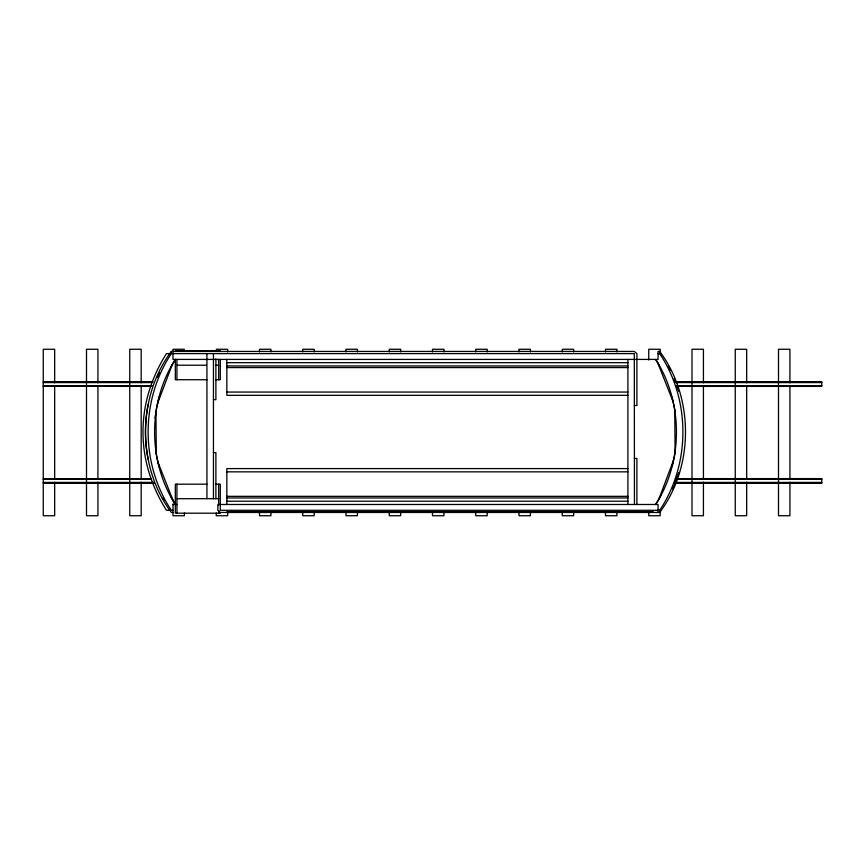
<?xml version="1.0" encoding="UTF-8"?>
<svg xmlns="http://www.w3.org/2000/svg" width="865" height="865" viewBox="0 0 865 865"><rect width="100%" height="100%" fill="white"/><g stroke="black" fill="none" stroke-linecap="round" stroke-linejoin="round"><path stroke-width="1.3" d="M634.445 405.48L636.899 405.48L636.899 353.612L634.315 351.439L171.346 351.439C136.951 397.23 136.951 466.678 171.346 512.469L172.978 512.469M159.138 396.981L156.781 406.853A134.443 134.443 0 0 0 155.127 418.098M672.202 465.694L674.257 457.066A134.443 134.443 0 0 0 675.295 450.827M674.224 485.525L678.82 472.485M157.484 403.728L172.092 364.965M658.946 498.943L673.565 460.18M157.344 377.237L159.474 372.642M672.635 488.974L673.694 486.671M170.913 367.333L175.314 359.418L175.314 379.724L207.07 379.724M661.39 494.326L655.724 504.49C683.328 461.261 683.328 402.647 655.724 359.418L659.498 366.198M171.346 351.439L171.346 353.612C140.4 399.965 140.4 463.943 171.346 510.296L172.978 510.296M175.314 359.418C147.71 402.647 147.71 461.261 175.314 504.49L170.913 496.586M658.06 512.469L658.06 504.49L217.861 504.49L217.861 510.296L220.305 512.469L659.692 512.469L659.692 510.296C690.638 463.943 690.638 399.965 659.692 353.612L659.692 351.439L658.06 351.439L658.06 359.418L172.978 359.418L173 349.265L184.429 349.265M659.692 512.469C694.087 466.678 694.087 397.23 659.692 351.439M216.25 349.265L227.679 349.265L227.679 351.947M175.314 350.714L220.305 350.714M170.124 353.612L166.448 353.612C156.522 369.258 149.364 386.601 145.644 404.766A140.411 140.411 0 0 0 145.644 459.153C149.364 477.307 156.522 494.65 166.448 510.296L170.124 510.296M171.346 353.612L634.315 353.612L634.445 504.49M658.06 353.612L659.692 353.612M226.835 362.684L627.914 362.684M176.947 365.225L206.562 365.225M215.98 365.225L218.672 365.225M226.835 365.949L627.914 365.949M226.835 367.571L627.914 367.571M215.98 379.724L220.305 379.724L220.305 359.418M153.105 381.908L43.25 381.908L152.035 381.952M821.75 381.908L675.781 381.919L821.75 381.973L821.75 386.396L677.133 386.385M43.25 382.579L152.035 382.579M675.781 382.579L821.75 382.579M43.25 385.725L152.035 385.725M677.133 385.725L821.75 385.725M43.25 386.309L150.715 386.396M226.835 392.061L627.914 392.061M627.914 395.327L226.835 395.327L226.835 359.418M213.45 399.673L215.893 399.673L215.893 358.878M213.45 452.633L215.893 452.633L215.893 498.694M634.445 458.428L636.899 458.428L636.899 504.49M627.914 468.592L226.835 468.592L226.835 504.49M226.835 471.847L627.914 471.847M151.375 478.637L43.25 478.68L151.375 478.723M677.133 478.626L821.75 478.605L821.75 483.092L674.765 483.092M677.133 478.702L821.75 478.702M43.25 479.275L151.375 479.275M677.133 479.275L821.75 479.275M43.25 482.421L154.078 482.421M675.781 482.421L821.75 482.421M675.781 483.027L821.75 483.016M207.07 484.184L175.314 484.184L175.314 513.194L220.305 513.194M215.98 484.184L220.305 484.184L220.305 510.296L659.692 510.296M226.835 496.337L627.914 496.337M226.835 497.959L627.914 497.959M176.947 498.694L218.672 498.694M226.835 501.224L627.914 501.224M172.978 504.49L176.947 504.49M226.835 511.745L653.162 511.745M162.663 498.164L163.939 500.359M668.385 365.754L670.505 370.35M657.746 362.889L673.002 401.468M158.036 462.44L173.292 501.019M674.224 378.383L675.479 381.941M676.733 385.498L678.82 391.423M671.91 396.981L674.257 406.853A134.443 134.443 0 0 1 675.295 413.081M159.138 466.927L156.781 457.066A134.443 134.443 0 0 1 155.927 452.081M674.722 410.237L675.1 451.13M155.938 412.789L156.316 453.682M789.929 382.827L789.929 349.265L778.5 349.265L778.5 515.735L789.929 515.735L789.929 482.173M789.929 386.396L789.929 478.605M746.679 382.827L746.679 349.265L735.25 349.265L735.25 515.735L746.679 515.735L746.679 482.173M746.679 386.396L746.679 478.605M703.429 382.827L703.429 349.265L692 349.265L692 515.735L703.429 515.735L703.429 482.173M703.429 386.396L703.429 478.605M660.179 351.947L660.179 349.265L648.75 349.265L648.75 360.002M660.179 511.712L660.179 515.735L648.75 515.735L648.75 511.712M627.914 359.418L627.914 504.49M616.929 351.947L616.929 349.265L605.5 349.265L605.5 351.947M616.929 511.712L616.929 515.735L605.5 515.735L605.5 511.712M573.679 351.947L573.679 349.265L562.25 349.265L562.25 351.947M573.679 511.712L573.679 515.735L562.25 515.735L562.25 511.712M530.429 351.947L530.429 349.265L519 349.265L519 351.947M530.429 511.712L530.429 515.735L519 515.735L519 511.712M487.179 351.947L487.179 349.265L475.75 349.265L475.75 351.947M487.179 511.712L487.179 515.735L475.75 515.735L475.75 511.712M443.929 351.947L443.929 349.265L432.5 349.265L432.5 351.947M443.929 511.712L443.929 515.735L432.5 515.735L432.5 511.712M400.679 351.947L400.679 349.265L389.25 349.265L389.25 351.947M400.679 511.712L400.679 515.735L389.25 515.735L389.25 511.712M357.429 351.947L357.429 349.265L346 349.265L346 351.947M357.429 511.712L357.429 515.735L346 515.735L346 511.712M314.179 351.947L314.179 349.265L302.75 349.265L302.75 351.947M314.179 511.712L314.179 515.735L302.75 515.735L302.75 511.712M270.929 351.947L270.929 349.265L259.5 349.265L259.5 351.947M270.929 511.712L270.929 515.735L259.5 515.735L259.5 511.712M227.679 511.712L227.679 515.735L216.25 515.735L216.25 513.053M218.672 359.418L218.672 379.724M218.672 484.184L218.672 505.279M218.672 510.555L218.672 513.194M213.45 353.612L213.45 498.694M206.919 353.612L206.919 498.694M184.429 513.053L184.429 515.735L173 515.735L173 503.981M176.947 359.418L176.947 379.724M176.947 484.184L176.947 513.194M141.179 382.827L141.179 349.265L129.75 349.265L129.75 515.735L141.179 515.735L141.179 482.173M141.179 386.396L141.179 478.605M97.929 382.827L97.929 349.265L86.5 349.265L86.5 515.735L97.929 515.735L97.929 482.173M97.929 386.396L97.929 478.605M54.679 382.827L54.679 349.265L43.25 349.265L43.25 515.735L54.679 515.735L54.679 482.173M54.679 386.396L54.679 478.605M148.099 459.153A140.411 140.411 0 0 1 148.099 404.766M154.078 483.027L43.25 483.016L154.078 483.059"/></g></svg>
